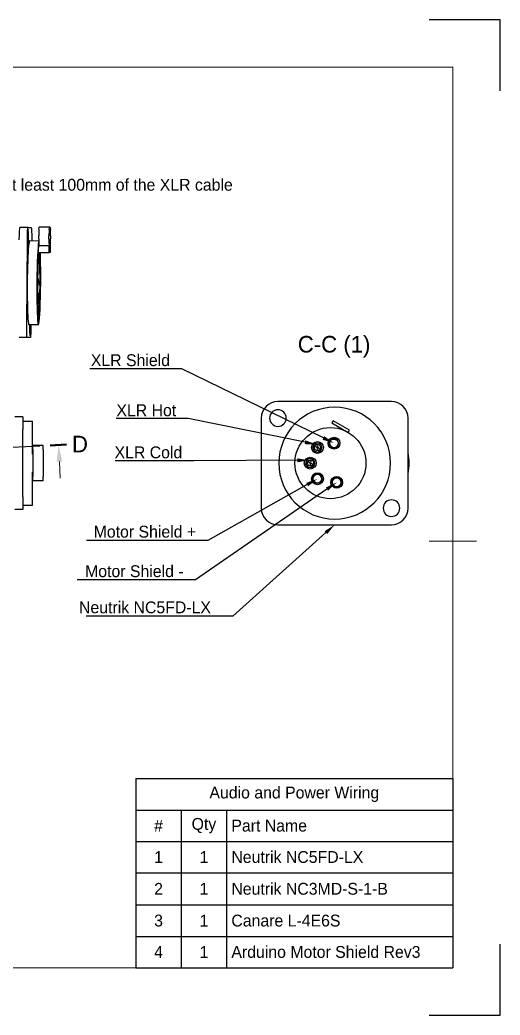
# Model space of a CAD drawing. Header units: millimetres. Extents: x 0 to 297, y 0 to 210.
# Drawn here: x 195.6 to 297, y 0 to 210 of the extents above; entities that cross this region are included whole.
import ezdxf
from ezdxf import colors
from ezdxf.entities.mleader import LeaderData, LeaderLine
from ezdxf.math import Vec2, Vec3

# ---------------------------------------------------------------- set-up
doc = ezdxf.new("R2010")
doc.units = ezdxf.units.MM
doc.header["$LTSCALE"] = 0.75
doc.linetypes.add('CENTER2', pattern=[28.575, 19.05, -3.175, 3.175, -3.175])
for name, color, linetype, lineweight in [('BORDER', 7, 'Continuous', 13), ('Custom Tables', 7, 'Continuous', 13), ('Leaders', 7, 'Continuous', 13), ('Section Lines', 7, 'CENTER2', 13), ('View Labels', 7, 'Continuous', 13), ('Visible', 7, 'Continuous', 25)]:
    doc.layers.add(name, color=color, linetype=linetype, lineweight=lineweight)
doc.layers.add('Hatching', color=18, linetype='Continuous', lineweight=18, true_color=0x000000)
doc.styles.get("Standard").update_dxf_attribs({"font": ''})
doc.styles.get('Standard').set_extended_font_data('Inter Variable Text Medium')

# ---------------------------------------------------------------- blocks, each defined once
blk = doc.blocks.new('*T6')
at = {"layer": 'Custom Tables', "color": 0, "linetype": 'ByBlock', "lineweight": -2, "transparency": 16777216}
for p, q in [((0, 0), (66.93957, 0)), ((0, 0), (0, -39.898455)), ((66.93957, 0), (66.93957, -39.898455)), ((0, -6.626577), (66.93957, -6.626577)), ((9.585119, -6.626577), (9.585119, -39.898455)), ((19.170238, -6.626577), (19.170238, -39.898455)), ((0, -13.244206), (66.93957, -13.244206)), ((0, -19.861834), (66.93957, -19.861834)), ((0, -26.663197), (66.93957, -26.663197)), ((0, -33.280826), (66.93957, -33.280826)), ((0, -39.898455), (66.93957, -39.898455))]:
    blk.add_line(p, q, dxfattribs=at)
at = {"layer": 'Custom Tables', "color": 0, "transparency": 16777216, "char_height": 2.5}
for s, insert, width, attachment_point in [('Audio and Power Wiring', (33.469785, -3.313289), 64.93957, 5), ('Qty', (14.377679, -9.935391), 7.585119, 5), ('#', (4.79256, -9.935391), 7.585119, 5), ('Part Name', (20.170238, -9.935391), 45.769332, 4), ('1', (4.79256, -16.55302), 7.585119, 5), ('1', (14.377679, -16.55302), 7.585119, 5), ('Neutrik NC5FD-LX', (20.170238, -16.55302), 45.769332, 4), ('2', (4.79256, -23.262516), 7.585119, 5), ('1', (14.377679, -23.262516), 7.585119, 5), ('Neutrik NC3MD-S-1-B', (20.170238, -23.262516), 45.769332, 4), ('3', (4.79256, -29.972012), 7.585119, 5), ('1', (14.377679, -29.972012), 7.585119, 5), ('Canare L-4E6S', (20.170238, -29.972012), 45.769332, 4), ('4', (4.79256, -36.58964), 7.585119, 5), ('1', (14.377679, -36.58964), 7.585119, 5), ('Arduino Motor Shield Rev3', (20.170238, -36.58964), 45.769332, 4)]:
    blk.add_mtext(s, dxfattribs=dict(at, insert=insert, width=width, attachment_point=attachment_point))
blk = doc.blocks.new('ISO_A4(L)_SHEET')
at = {"layer": 'BORDER'}
for p, q in [((287, 200), (20, 200)), ((287, 10), (287, 200)), ((292, 100), (282, 100)), ((287, 10), (20, 10))]:
    blk.add_line(p, q, dxfattribs=at)
at = {"layer": 'Defpoints'}
for p, q in [((297, 210), (282, 210)), ((297, 195), (297, 210)), ((297, 0), (297, 15)), ((282, 0), (297, 0))]:
    blk.add_line(p, q, dxfattribs=at)

msp = doc.modelspace()

# ---------------------------------------------------------------- hatches: boundary and pattern name
at = {"layer": 'Hatching'}
h = msp.add_hatch(dxfattribs=at)
h.set_pattern_fill('ANSI31', color=256, angle=285, style=0)
edge = h.paths.add_edge_path(flags=0)
edge.add_arc((261.92, 120.69), 1.25, 0, 180)
edge.add_arc((261.92, 120.69), 1.25, 180, 360)
edge = h.paths.add_edge_path(flags=0)
edge.add_arc((261.92, 120.69), 0.95, 0, 180)
edge.add_arc((261.92, 120.69), 0.95, 180, 360)
edge = h.paths.add_edge_path(flags=0)
edge.add_arc((258.42, 119.77), 1.25, 0, 180)
edge.add_arc((258.42, 119.77), 1.25, 180, 360)
edge = h.paths.add_edge_path(flags=0)
edge.add_arc((258.42, 119.77), 0.95, 0, 180)
edge.add_arc((258.42, 119.77), 0.95, 180, 360)
edge = h.paths.add_edge_path(flags=0)
edge.add_arc((256.89, 116.47), 1.25, 0, 180)
edge.add_arc((256.89, 116.47), 1.25, 180, 360)
edge = h.paths.add_edge_path(flags=0)
edge.add_arc((256.89, 116.47), 0.95, 0, 180)
edge.add_arc((256.89, 116.47), 0.95, 180, 360)
edge = h.paths.add_edge_path(flags=0)
edge.add_arc((258.42, 113.17), 1.25, 0, 180)
edge.add_arc((258.42, 113.17), 1.25, 180, 360)
edge = h.paths.add_edge_path(flags=0)
edge.add_arc((258.42, 113.17), 0.95, 0, 180)
edge.add_arc((258.42, 113.17), 0.95, 180, 360)
edge = h.paths.add_edge_path(flags=0)
edge.add_arc((262.48, 112.41), 1.25, 0, 180)
edge.add_arc((262.48, 112.41), 1.25, 180, 360)
edge = h.paths.add_edge_path(flags=0)
edge.add_arc((262.48, 112.41), 0.95, 0, 180)
edge.add_arc((262.48, 112.41), 0.95, 180, 360)
h = msp.add_hatch(dxfattribs=at)
h.set_pattern_fill('ANSI31', color=256, angle=270, style=0)
edge = h.paths.add_edge_path(flags=0)
edge.add_spline(control_points=[(258.32, 119.89), (258.33, 119.89), (258.34, 119.89), (258.34, 119.9), (258.37, 119.91), (258.39, 119.92), (258.43, 119.96), (258.45, 119.98), (258.48, 120.03), (258.49, 120.06), (258.5, 120.13), (258.5, 120.16), (258.49, 120.22), (258.47, 120.26), (258.43, 120.31), (258.41, 120.33), (258.35, 120.37), (258.32, 120.38), (258.26, 120.39), (258.22, 120.39), (258.16, 120.37), (258.13, 120.36), (258.07, 120.32), (258.05, 120.3), (258.01, 120.24), (258, 120.21), (257.99, 120.15), (257.99, 120.11), (258, 120.05), (258.02, 120.02), (258.05, 119.96), (258.08, 119.94), (258.13, 119.9), (258.16, 119.89), (258.23, 119.88), (258.26, 119.88), (258.3, 119.88), (258.31, 119.89), (258.32, 119.89)], knot_values=[-0.002507, -0.002507, -0.002507, -0.002507, 0, 0, 0, 0.008122, 0.008122, 0.016245, 0.016245, 0.026218, 0.026218, 0.036191, 0.036191, 0.046164, 0.046164, 0.056138, 0.056138, 0.066111, 0.066111, 0.076084, 0.076084, 0.086057, 0.086057, 0.09603, 0.09603, 0.106003, 0.106003, 0.115977, 0.115977, 0.12595, 0.12595, 0.135923, 0.135923, 0.145896, 0.145896, 0.155869, 0.155869, 0.158376, 0.158376, 0.158376, 0.158376], degree=3, periodic=0)
h = msp.add_hatch(dxfattribs=at)
h.set_pattern_fill('ANSI31', color=256, angle=360, style=0)
edge = h.paths.add_edge_path(flags=0)
edge.add_spline(control_points=[(261.07, 121.11), (261.06, 121.09), (261.05, 121.08), (260.99, 120.96), (260.96, 120.85), (260.94, 120.62), (260.95, 120.5), (261.03, 120.26), (261.09, 120.15), (261.25, 119.96), (261.36, 119.88), (261.58, 119.76), (261.71, 119.72), (261.86, 119.71), (261.88, 119.71), (261.91, 119.71)], knot_values=[0.143538, 0.143538, 0.143538, 0.143538, 0.148334, 0.148334, 0.182809, 0.182809, 0.218831, 0.218831, 0.25663, 0.25663, 0.295343, 0.295343, 0.333522, 0.333522, 0.340569, 0.340569, 0.340569, 0.340569], degree=3, periodic=0)
edge.add_spline(control_points=[(261.91, 119.71), (262, 119.71), (262.1, 119.72), (262.31, 119.78), (262.41, 119.84), (262.59, 119.98), (262.66, 120.07), (262.73, 120.18), (262.73, 120.2), (262.74, 120.21)], knot_values=[-0.24514, -0.24514, -0.24514, -0.24514, -0.215601, -0.215601, -0.180698, -0.180698, -0.146692, -0.146692, -0.141448, -0.141448, -0.141448, -0.141448], degree=3, periodic=0)
edge.add_spline(control_points=[(262.74, 120.21), (262.78, 120.3), (262.81, 120.39), (262.84, 120.61), (262.83, 120.73), (262.76, 120.96), (262.7, 121.07), (262.54, 121.27), (262.44, 121.36), (262.32, 121.42), (262.26, 121.45), (262.19, 121.48), (262.06, 121.52), (261.99, 121.53), (261.79, 121.55), (261.67, 121.53), (261.45, 121.46), (261.34, 121.4), (261.18, 121.26), (261.12, 121.19), (261.07, 121.11)], knot_values=[-0.141448, -0.141448, -0.141448, -0.141448, -0.112343, -0.112343, -0.076507, -0.076507, -0.038789, -0.038789, 0, 0, 0, 0.021672, 0.021672, 0.043241, 0.043241, 0.07964, 0.07964, 0.114366, 0.114366, 0.143538, 0.143538, 0.143538, 0.143538], degree=3, periodic=0)
h = msp.add_hatch(dxfattribs=at)
h.set_pattern_fill('ANSI31', color=256, angle=375, style=0)
edge = h.paths.add_edge_path(flags=0)
edge.add_spline(control_points=[(258.68, 119.17), (258.68, 119.17), (258.68, 119.17), (258.71, 119.18), (258.74, 119.2), (258.79, 119.24), (258.81, 119.27), (258.83, 119.3), (258.84, 119.31), (258.84, 119.33), (258.85, 119.37), (258.86, 119.39), (258.86, 119.44), (258.85, 119.47), (258.83, 119.53), (258.82, 119.56), (258.77, 119.61), (258.74, 119.63), (258.68, 119.66), (258.65, 119.67), (258.59, 119.67), (258.55, 119.67), (258.49, 119.65), (258.46, 119.63), (258.41, 119.59), (258.39, 119.56), (258.36, 119.5), (258.35, 119.47), (258.35, 119.4), (258.35, 119.37), (258.37, 119.31), (258.39, 119.28), (258.43, 119.23), (258.46, 119.21), (258.52, 119.17), (258.55, 119.17), (258.61, 119.16), (258.65, 119.16), (258.68, 119.17)], knot_values=[-0.020114, -0.020114, -0.020114, -0.020114, -0.019946, -0.019946, -0.009973, -0.009973, 0, 0, 0, 0.005647, 0.005647, 0.011293, 0.011293, 0.021267, 0.021267, 0.03124, 0.03124, 0.041213, 0.041213, 0.051186, 0.051186, 0.061159, 0.061159, 0.071132, 0.071132, 0.081106, 0.081106, 0.091079, 0.091079, 0.101052, 0.101052, 0.111025, 0.111025, 0.120998, 0.120998, 0.130971, 0.130971, 0.140777, 0.140777, 0.140777, 0.140777], degree=3, periodic=0)
h = msp.add_hatch(dxfattribs=at)
h.set_pattern_fill('ANSI31', color=256, angle=255, style=0)
edge = h.paths.add_edge_path(flags=0)
edge.add_spline(control_points=[(256.85, 116.6), (256.85, 116.6), (256.85, 116.6), (256.86, 116.6), (256.86, 116.61), (256.88, 116.62), (256.88, 116.62), (256.9, 116.63), (256.91, 116.63), (256.91, 116.64), (256.94, 116.66), (256.96, 116.68), (256.98, 116.71), (256.99, 116.73), (257.01, 116.77), (257.02, 116.8), (257.03, 116.87), (257.02, 116.9), (257, 116.96), (256.99, 116.99), (256.94, 117.04), (256.92, 117.06), (256.86, 117.09), (256.83, 117.1), (256.76, 117.1), (256.72, 117.1), (256.65, 117.07), (256.62, 117.06), (256.56, 117.01), (256.54, 116.98), (256.51, 116.92), (256.5, 116.89), (256.49, 116.82), (256.49, 116.79), (256.51, 116.73), (256.52, 116.7), (256.56, 116.65), (256.59, 116.63), (256.65, 116.6), (256.68, 116.59), (256.75, 116.58), (256.79, 116.58), (256.83, 116.6), (256.84, 116.6), (256.85, 116.6)], knot_values=[-0.007437, -0.007437, -0.007437, -0.007437, -0.007432, -0.007432, -0.004952, -0.004952, -0.002475, -0.002475, 0, 0, 0, 0.008868, 0.008868, 0.013774, 0.013774, 0.023575, 0.023575, 0.03298, 0.03298, 0.042374, 0.042374, 0.052147, 0.052147, 0.062513, 0.062513, 0.073393, 0.073393, 0.084426, 0.084426, 0.09518, 0.09518, 0.105397, 0.105397, 0.115126, 0.115126, 0.124685, 0.124685, 0.134418, 0.134418, 0.144701, 0.144701, 0.155725, 0.155725, 0.1582, 0.1582, 0.1582, 0.1582], degree=3, periodic=0)
h = msp.add_hatch(dxfattribs=at)
h.set_pattern_fill('ANSI31', color=256, angle=345, style=0)
edge = h.paths.add_edge_path(flags=0)
edge.add_spline(control_points=[(257.29, 115.93), (257.3, 115.94), (257.32, 115.95), (257.35, 115.97), (257.36, 115.99), (257.39, 116.03), (257.4, 116.06), (257.41, 116.12), (257.4, 116.15), (257.39, 116.19), (257.39, 116.21), (257.38, 116.24), (257.35, 116.28), (257.34, 116.3), (257.29, 116.35), (257.27, 116.37), (257.21, 116.39), (257.18, 116.4), (257.12, 116.4), (257.1, 116.4), (257.05, 116.38), (257.03, 116.37), (256.99, 116.34), (256.98, 116.32), (256.95, 116.27), (256.94, 116.24), (256.94, 116.18), (256.94, 116.15), (256.97, 116.08), (256.99, 116.05), (257.04, 115.99), (257.07, 115.97), (257.13, 115.93), (257.16, 115.92), (257.22, 115.92), (257.24, 115.92), (257.27, 115.93), (257.28, 115.93), (257.29, 115.93)], knot_values=[-0.030692, -0.030692, -0.030692, -0.030692, -0.025746, -0.025746, -0.01862, -0.01862, -0.010348, -0.010348, 0, 0, 0, 0.007744, 0.007744, 0.015709, 0.015709, 0.025854, 0.025854, 0.034594, 0.034594, 0.042346, 0.042346, 0.049742, 0.049742, 0.05742, 0.05742, 0.065926, 0.065926, 0.075895, 0.075895, 0.087408, 0.087408, 0.098823, 0.098823, 0.108311, 0.108311, 0.116025, 0.116025, 0.117985, 0.117985, 0.117985, 0.117985], degree=3, periodic=0)
h = msp.add_hatch(dxfattribs=at)
h.set_pattern_fill('ANSI31', color=256, angle=360, style=0)
edge = h.paths.add_edge_path(flags=0)
edge.add_arc((258.42, 113.17), 0.95, 0, 180)
edge.add_arc((258.42, 113.17), 0.95, 180, 360)
h = msp.add_hatch(dxfattribs=at)
h.set_pattern_fill('ANSI31', color=256, angle=270, style=0)
edge = h.paths.add_edge_path(flags=0)
edge.add_arc((262.48, 112.41), 0.95, 0, 180)
edge.add_arc((262.48, 112.41), 0.95, 180, 360)

# ---------------------------------------------------------------- linework, layer by layer
at = {"layer": 'Section Lines', "lineweight": 25}
msp.add_line((99.85, 115.45), (201.94, 120.2), dxfattribs=at)
at = {"layer": 'Section Lines', "lineweight": 50}
msp.add_line((205.44, 120.37), (201.94, 120.2), dxfattribs=at)
at = {"layer": 'Section Lines'}
msp.add_line((203.9, 116.79), (204.07, 113.3), dxfattribs=at)
msp.add_solid([(203.32, 116.76), (203.74, 120.29), (204.49, 116.82)], dxfattribs=at)
at = {"layer": 'Visible', "extrusion": (0.008202, 0.999966, 0)}
for p, q in [((197.29, 166.2), (195.57, 166.22)), ((197.29, 166.2), (197.95, 166.2)), ((199.72, 166.37), (201.89, 166.35)), ((199.53, 163.82), (199.53, 164.43)), ((201.7, 163.8), (201.7, 164.42)), ((202.05, 164.41), (202.05, 163.8)), ((197, 145.58), (197.15, 163.58)), ((197.6, 163.43), (199.53, 163.41)), ((198.05, 163.57), (198.05, 163.42)), ((199.51, 160.95), (199.53, 162.97)), ((201.76, 162.3), (199.58, 162.32)), ((201.77, 162.3), (201.76, 162.3)), ((201.76, 160.93), (201.77, 162.3)), ((201.95, 162.3), (201.94, 160.93)), ((201.97, 162.3), (201.95, 162.3)), ((199.39, 159.83), (199.59, 159.83)), ((199.51, 160.95), (201.76, 160.93)), ((201.94, 160.93), (201.76, 160.93)), ((199.36, 157.68), (199.28, 157.68)), ((199.32, 158.59), (199.39, 158.59)), ((199.3, 147.94), (199.5, 147.94)), ((197.45, 145.73), (199.48, 145.71)), ((197.91, 145.72), (197.91, 145.57)), ((197.1, 142.95), (195.38, 142.97)), ((197.76, 142.95), (197.1, 142.95))]:
    msp.add_line(p, q, dxfattribs=at)
at = {"layer": 'Visible', "extrusion": (1, -2e-16, 0)}
for p, q in [((274.06, 129.47), (250.06, 129.47)), ((246.56, 125.97), (246.56, 106.97)), ((261.7, 125.4), (261.45, 124.97)), ((261.45, 124.97), (264.91, 122.97)), ((265.16, 123.4), (261.7, 125.4)), ((277.56, 106.97), (277.56, 125.97)), ((264.91, 122.97), (265.16, 123.4)), ((250.06, 103.47), (274.06, 103.47))]:
    msp.add_line(p, q, dxfattribs=at)
at = {"layer": 'Visible'}
for p, q in [((196.2, 126.22), (194.48, 126.22)), ((196.2, 126.22), (196.2, 123.6)), ((196.2, 125.32), (198.23, 125.32)), ((198.23, 118.35), (198.23, 125.32)), ((196.2, 109.35), (196.2, 123.6)), ((198.3, 119.29), (198.3, 120.22)), ((200.48, 120.22), (198.3, 120.22)), ((200.48, 119.29), (200.48, 120.22)), ((198.3, 118.35), (198.23, 118.35)), ((198.3, 119.29), (198.3, 113.66)), ((200.48, 119.29), (200.48, 113.66)), ((198.23, 107.62), (198.23, 114.6)), ((198.3, 114.6), (198.23, 114.6)), ((198.3, 112.72), (198.3, 113.66)), ((200.48, 112.72), (200.48, 113.66)), ((200.48, 112.72), (198.3, 112.72)), ((196.2, 109.35), (196.2, 106.72)), ((196.2, 107.62), (198.23, 107.62)), ((196.2, 106.72), (194.48, 106.72))]:
    msp.add_line(p, q, dxfattribs=at)
at = {"layer": 'Visible', "extrusion": (0, -1e-16, -1)}
for centre, radius in [((-262.06, 116.47), 11.8), ((-250.06, 125.97), 1.75), ((-258.42, 119.77), 0.95), ((-258.25, 120.13), 0.255), ((-261.92, 120.69), 0.95), ((-258.6, 119.42), 0.255), ((-256.89, 116.47), 0.95), ((-258.42, 113.17), 0.95), ((-262.48, 112.41), 0.95), ((-274.06, 106.97), 1.75)]:
    msp.add_circle(centre, radius, dxfattribs=at)
at = {"layer": 'Visible'}
for centre, radius in [((261.16, 116.47), 7.5), ((261.92, 120.69), 1.25), ((258.42, 119.77), 1.25), ((256.89, 116.47), 1.25), ((258.42, 113.17), 1.25), ((258.42, 113.17), 0.95), ((262.48, 112.41), 1.25), ((262.48, 112.41), 0.95)]:
    msp.add_circle(centre, radius, dxfattribs=at)
for centre, radius, start, end in [((250.06, 125.97), 3.5, 90, 180), ((274.06, 125.97), 3.5, 0, 90), ((267.81, 116.47), 10, 347.1614, 12.8386), ((250.06, 106.97), 3.5, 180, 270), ((274.06, 106.97), 3.5, 270, 0)]:
    msp.add_arc(centre, radius, start, end, dxfattribs=at)
at = {"layer": 'Visible', "extrusion": (0, -1e-16, -1)}
for centre, radius, start, end in [((-258.36, 120.17), 0.255, 80.3844, 84.5497), ((-258.49, 119.38), 0.255, 260.3844, 264.5497), ((-256.87, 116.59), 0.772, 248.5954, 258.4392)]:
    msp.add_arc(centre, radius, start, end, dxfattribs=at)
at = {"layer": 'Visible', "extrusion": (1e-16, 0, -1)}
for centre, major_axis, start_param, end_param in [((195.55, 163.59), (0.02, 2.62), -1.570796, 0), ((197.27, 163.58), (0.02, 2.62), -1.570796, 0), ((197.93, 163.57), (0.02, 2.62), 0, 1.570796), ((199.66, 158.87), (0.06, 7.5), -0.384397, 0), ((201.83, 158.85), (0.06, 7.5), -0.384397, 0.384397), ((197.27, 163.58), (0.02, 2.25), 1.570796326794893, 7.853981633974479), ((197.12, 145.58), (0.02, 2.62), 3.141593, 4.712389), ((197.78, 145.57), (0.02, 2.25), 1.50408, 4.779106), ((197.78, 145.57), (0.02, 2.62), 1.570796, 3.141593)]:
    msp.add_ellipse(centre, major_axis=major_axis, ratio=0.046497, start_param=start_param, end_param=end_param, dxfattribs=at)
at = {"layer": 'Visible'}
for centre, major_axis, start_param, end_param in [((199.6, 163.82), (0.01, 1.5), 1.570796, 3.141593), ((199.6, 164.43), (0.01, 1.5), 0.384397, 1.570796), ((201.77, 164.42), (0.01, 1.5), 0.384397, 1.570796), ((201.77, 163.8), (0.01, 1.5), 1.570796, 3.141593), ((201.98, 163.8), (0.01, 1.5), 3.141593, 4.712389), ((201.98, 164.41), (0.01, 1.5), 4.712389, 5.898789), ((197.53, 154.58), (0.07, 8.85), 0, 3.141593), ((199.55, 154.56), (0.07, 8.85), 0.227401, 5.519621), ((199.54, 153.88), (0.06, 7.31), 0.259306, 6.023879), ((199.54, 153.88), (0.05, 5.94), 0.879608, 6.974374), ((201.79, 153.87), (0.06, 7.31), -0.259306, 0.259306), ((199.39, 158.03), (0.005, 0.562), -0.675867, 2.246663), ((199.41, 154.88), (0.004, 0.525), 1.570796326794861, 7.853981633974448), ((199.7, 154.45), (0.004, 0.525), 1.570796326794831, 7.853981633974417), ((199.41, 151.83), (0.005, 0.562), 1.570796326794795, 7.853981633974381), ((199.52, 150.68), (0.005, 0.562), 1.570796326794924, 7.853981633974511), ((199.64, 151.83), (0.004, 0.525), 1.570796326794831, 7.853981633974417)]:
    msp.add_ellipse(centre, major_axis=major_axis, ratio=0.046497, start_param=start_param, end_param=end_param, dxfattribs=at)
at = {"layer": 'Visible', "extrusion": (0, -1e-16, -1)}
msp.add_ellipse((256.97, 116.08), major_axis=(-0.081, 0.242), ratio=0.935511, start_param=3.254114, end_param=3.894576, dxfattribs=at)
at = {"layer": 'Visible'}
for points, knots in [([(258.72, 119.19), (258.59, 119.12), (258.44, 119.11), (258.16, 119.16), (258.04, 119.23), (257.84, 119.44), (257.78, 119.58), (257.76, 119.87), (257.8, 120.03), (257.99, 120.3), (258.15, 120.39), (258.32, 120.42)], [0, 0, 0, 0, 0.0913983, 0.0913983, 0.1842331, 0.1842331, 0.2888492, 0.2888492, 0.4055355, 0.4055355, 0.5441892, 0.5441892, 0.5441892, 0.5441892]), ([(258.13, 120.36), (258.26, 120.43), (258.41, 120.44), (258.69, 120.39), (258.81, 120.32), (259, 120.11), (259.07, 119.97), (259.09, 119.67), (259.05, 119.52), (258.86, 119.25), (258.7, 119.16), (258.53, 119.13)], [0, 0, 0, 0, 0.0913983, 0.0913983, 0.1842331, 0.1842331, 0.2888492, 0.2888492, 0.4055355, 0.4055355, 0.5441892, 0.5441892, 0.5441892, 0.5441892]), ([(258.4, 119.92), (258.33, 119.91), (258.27, 119.83), (258.29, 119.67), (258.4, 119.6), (258.49, 119.65)], [0, 0, 0, 0, 0.2479285, 0.2479285, 0.4989309, 0.4989309, 0.4989309, 0.4989309]), ([(258.45, 119.63), (258.52, 119.64), (258.58, 119.72), (258.55, 119.88), (258.45, 119.95), (258.36, 119.9)], [0, 0, 0, 0, 0.2479285, 0.2479285, 0.4989309, 0.4989309, 0.4989309, 0.4989309]), ([(261.91, 119.71), (262, 119.71), (262.1, 119.72), (262.31, 119.78), (262.41, 119.84), (262.59, 119.98), (262.66, 120.07), (262.77, 120.26), (262.81, 120.37), (262.84, 120.61), (262.83, 120.73), (262.76, 120.96), (262.7, 121.07), (262.54, 121.27), (262.44, 121.36), (262.32, 121.42), (262.26, 121.45), (262.19, 121.48), (262.06, 121.52), (261.99, 121.53), (261.79, 121.55), (261.67, 121.53), (261.45, 121.46), (261.34, 121.4), (261.17, 121.25), (261.1, 121.17), (260.99, 120.96), (260.96, 120.85), (260.94, 120.62), (260.95, 120.5), (261.03, 120.26), (261.09, 120.15), (261.25, 119.96), (261.36, 119.88), (261.58, 119.76), (261.71, 119.72), (261.86, 119.71), (261.88, 119.71), (261.91, 119.71)], [-0.2451398, -0.2451398, -0.2451398, -0.2451398, -0.2156011, -0.2156011, -0.1806982, -0.1806982, -0.1466917, -0.1466917, -0.1123432, -0.1123432, -0.0765065, -0.0765065, -0.0387894, -0.0387894, 0, 0, 0, 0.0216715, 0.0216715, 0.043241, 0.043241, 0.07964, 0.07964, 0.1143655, 0.1143655, 0.1483339, 0.1483339, 0.1828086, 0.1828086, 0.2188311, 0.2188311, 0.2566301, 0.2566301, 0.2953432, 0.2953432, 0.3335216, 0.3335216, 0.3405686, 0.3405686, 0.3405686, 0.3405686]), ([(257.32, 115.95), (257.2, 115.87), (257.06, 115.84), (256.78, 115.86), (256.65, 115.92), (256.43, 116.1), (256.34, 116.24), (256.28, 116.54), (256.31, 116.71), (256.46, 116.97), (256.58, 117.07), (256.72, 117.11)], [0, 0, 0, 0, 0.0921916, 0.0921916, 0.1858924, 0.1858924, 0.2924219, 0.2924219, 0.4104845, 0.4104845, 0.5321449, 0.5321449, 0.5321449, 0.5321449]), ([(256.85, 116.6), (256.85, 116.6), (256.85, 116.6), (256.86, 116.6), (256.86, 116.61), (256.88, 116.62), (256.88, 116.62), (256.9, 116.63), (256.91, 116.63), (256.91, 116.64), (256.94, 116.66), (256.96, 116.68), (256.98, 116.71), (256.99, 116.73), (257.01, 116.77), (257.02, 116.8), (257.03, 116.87), (257.02, 116.9), (257, 116.96), (256.99, 116.99), (256.94, 117.04), (256.92, 117.06), (256.86, 117.09), (256.83, 117.1), (256.76, 117.1), (256.72, 117.1), (256.65, 117.07), (256.62, 117.06), (256.56, 117.01), (256.54, 116.98), (256.51, 116.92), (256.5, 116.89), (256.49, 116.82), (256.49, 116.79), (256.51, 116.73), (256.52, 116.7), (256.56, 116.65), (256.59, 116.63), (256.65, 116.6), (256.68, 116.59), (256.75, 116.58), (256.79, 116.58), (256.83, 116.6), (256.84, 116.6), (256.85, 116.6)], [-0.0074374, -0.0074374, -0.0074374, -0.0074374, -0.0074318, -0.0074318, -0.0049524, -0.0049524, -0.0024748, -0.0024748, 0, 0, 0, 0.0088676, 0.0088676, 0.0137741, 0.0137741, 0.0235745, 0.0235745, 0.0329797, 0.0329797, 0.0423738, 0.0423738, 0.0521468, 0.0521468, 0.0625128, 0.0625128, 0.0733926, 0.0733926, 0.0844264, 0.0844264, 0.0951798, 0.0951798, 0.1053967, 0.1053967, 0.1151264, 0.1151264, 0.1246855, 0.1246855, 0.1344178, 0.1344178, 0.1447007, 0.1447007, 0.1557247, 0.1557247, 0.1581995, 0.1581995, 0.1581995, 0.1581995]), ([(256.63, 117.06), (256.77, 117.14), (256.93, 117.17), (257.22, 117.12), (257.36, 117.05), (257.55, 116.83), (257.6, 116.69), (257.62, 116.4), (257.57, 116.26), (257.46, 116.09), (257.42, 116.05), (257.38, 116.01)], [0, 0, 0, 0, 0.0997051, 0.0997051, 0.1966034, 0.1966034, 0.2964541, 0.2964541, 0.4028994, 0.4028994, 0.4444349, 0.4444349, 0.4444349, 0.4444349]), ([(256.84, 116.6), (256.82, 116.58), (256.8, 116.53), (256.84, 116.39), (256.97, 116.33), (257.03, 116.37)], [0.0831846, 0.0831846, 0.0831846, 0.0831846, 0.2489453, 0.2489453, 0.4991793, 0.4991793, 0.4991793, 0.4991793]), ([(256.99, 116.36), (257.12, 116.43), (257.13, 116.61), (256.97, 116.65), (256.93, 116.64), (256.88, 116.62)], [0.0581063, 0.0581063, 0.0581063, 0.0581063, 0.3995299, 0.3995299, 0.4980387, 0.4980387, 0.4980387, 0.4980387]), ([(257.29, 115.93), (257.3, 115.94), (257.32, 115.95), (257.35, 115.97), (257.36, 115.99), (257.39, 116.03), (257.4, 116.06), (257.41, 116.12), (257.4, 116.15), (257.39, 116.19), (257.39, 116.21), (257.38, 116.24), (257.35, 116.28), (257.34, 116.3), (257.29, 116.35), (257.27, 116.37), (257.21, 116.39), (257.18, 116.4), (257.12, 116.4), (257.1, 116.4), (257.05, 116.38), (257.03, 116.37), (256.99, 116.34), (256.98, 116.32), (256.95, 116.27), (256.94, 116.24), (256.94, 116.18), (256.94, 116.15), (256.97, 116.08), (256.99, 116.05), (257.04, 115.99), (257.07, 115.97), (257.13, 115.93), (257.16, 115.92), (257.22, 115.92), (257.24, 115.92), (257.27, 115.93), (257.28, 115.93), (257.29, 115.93)], [-0.0306917, -0.0306917, -0.0306917, -0.0306917, -0.0257455, -0.0257455, -0.0186199, -0.0186199, -0.0103483, -0.0103483, 0, 0, 0, 0.0077438, 0.0077438, 0.0157091, 0.0157091, 0.0258545, 0.0258545, 0.0345942, 0.0345942, 0.0423458, 0.0423458, 0.0497425, 0.0497425, 0.05742, 0.05742, 0.0659259, 0.0659259, 0.0758946, 0.0758946, 0.087408, 0.087408, 0.0988234, 0.0988234, 0.1083111, 0.1083111, 0.1160246, 0.1160246, 0.117985, 0.117985, 0.117985, 0.117985])]:
    msp.add_open_spline(points, degree=3, knots=knots, dxfattribs=at)

# ---------------------------------------------------------------- block references
msp.add_blockref('*T6', (220.06, 49.9))
at = {"layer": 'BORDER'}
msp.add_blockref('ISO_A4(L)_SHEET', (0, 0), dxfattribs=at)

# ---------------------------------------------------------------- texts
at = {"layer": 'Section Lines', "insert": (208.25, 120.5), "char_height": 3.5, "attachment_point": 5}
msp.add_mtext('D', dxfattribs=at)
at = {"layer": 'View Labels', "insert": (261.93, 138.76), "char_height": 3.5, "width": 17.1195, "attachment_point": 8}
msp.add_mtext('C-C (1)', dxfattribs=at)

# ---------------------------------------------------------------- leaders
at = {"layer": 'Leaders'}
ml = msp.add_multileader_mtext('Standard', dxfattribs=at)
ml.set_content('Note: use at least 100mm of the XLR cable', color=256)
ml.set_leader_properties()
ml.build(insert=Vec2(0, 0))
ml.multileader.update_dxf_attribs({"text_left_attachment_type": 5, "text_right_attachment_type": 5, "dogleg_length": 2.5, "arrow_head_size": 2.5})
ctx = ml.context
ctx.base_point, ctx.char_height, ctx.arrow_head_size, ctx.landing_gap_size, ctx.plane_origin = Vec3(176.79, 173.35), 2.5, 2.5, 0, Vec3(152.96, 161.3)
ctx.left_attachment, ctx.right_attachment = 5, 5
notes = []
notes.append((ctx, [(0, (1, 1, 0), (170.06, 173.35), (1, 0), 6.73, [(0, [(151.44, 166.41)], 0, [])])]))
ctx.mtext.insert, ctx.mtext.flow_direction = Vec3(176.79, 176.46), 5
ml = msp.add_multileader_mtext('Standard', dxfattribs=at)
ml.set_content('{\\C253;\\c9607858;XLR Shield}', color=256)
ml.set_leader_properties()
ml.build(insert=Vec2(0, 0))
ml.multileader.update_dxf_attribs({"text_left_attachment_type": 5, "text_right_attachment_type": 5, "dogleg_length": 2.5, "arrow_head_size": 2.5})
ctx = ml.context
ctx.base_point, ctx.char_height, ctx.arrow_head_size, ctx.landing_gap_size, ctx.plane_origin = Vec3(209.96, 136.34), 2.5, 2.5, 0, Vec3(73.97, 183.16)
ctx.left_attachment, ctx.right_attachment, ctx.text_align_type = 5, 5, 2
notes.append((ctx, [(0, (1, 1, 0), (229.77, 136.34), (-1, 0), 2.5, [(0, [(261.92, 120.69)], 0, [])])]))
ctx.mtext.insert, ctx.mtext.alignment, ctx.mtext.flow_direction = Vec3(227.27, 139.44), 3, 5
ml = msp.add_multileader_mtext('Standard', dxfattribs=at)
ml.set_content('{\\C155;\\c10251310;XLR Hot}', color=256)
ml.set_leader_properties()
ml.build(insert=Vec2(0, 0))
ml.multileader.update_dxf_attribs({"text_left_attachment_type": 5, "text_right_attachment_type": 5, "dogleg_length": 2.5, "arrow_head_size": 2.5})
ctx = ml.context
ctx.base_point, ctx.char_height, ctx.arrow_head_size, ctx.landing_gap_size, ctx.plane_origin = Vec3(215.44, 125.88), 2.5, 2.5, 0, Vec3(212.15, 227.8)
ctx.left_attachment, ctx.right_attachment, ctx.text_align_type = 5, 5, 2
notes.append((ctx, [(0, (1, 1, 0), (231.08, 125.88), (-1, 0), 2.5, [(0, [(258.25, 120.39)], 0, [])])]))
ctx.mtext.insert, ctx.mtext.alignment, ctx.mtext.flow_direction = Vec3(228.58, 128.88), 3, 5
ml = msp.add_multileader_mtext('Standard', dxfattribs=at)
ml.set_content('{\\C253;\\c10526883;XLR Cold}', color=256)
ml.set_leader_properties()
ml.build(insert=Vec2(0, 0))
ml.multileader.update_dxf_attribs({"text_left_attachment_type": 5, "text_right_attachment_type": 5, "dogleg_length": 2.5, "arrow_head_size": 2.5})
ctx = ml.context
ctx.base_point, ctx.char_height, ctx.arrow_head_size, ctx.landing_gap_size, ctx.plane_origin = Vec3(215.12, 116.97), 2.5, 2.5, 0, Vec3(76.29, 178.08)
ctx.left_attachment, ctx.right_attachment, ctx.text_align_type = 5, 5, 2
notes.append((ctx, [(0, (1, 1, 0), (232.36, 116.97), (-1, 0), 2.5, [(0, [(256.67, 117.08)], 0, [])])]))
ctx.mtext.insert, ctx.mtext.alignment, ctx.mtext.flow_direction = Vec3(229.86, 120), 3, 5
ml = msp.add_multileader_mtext('Standard', dxfattribs=at)
ml.set_content('{\\C250;\\c1776411;Motor Shield -}', color=256)
ml.set_leader_properties()
ml.build(insert=Vec2(0, 0))
ml.multileader.update_dxf_attribs({"text_left_attachment_type": 5, "text_right_attachment_type": 5, "dogleg_length": 2.5, "arrow_head_size": 2.5})
ctx = ml.context
ctx.base_point, ctx.char_height, ctx.arrow_head_size, ctx.landing_gap_size, ctx.plane_origin = Vec3(207.28, 91.82), 2.5, 2.5, 0, Vec3(81.5, 184.32)
ctx.left_attachment, ctx.right_attachment, ctx.text_align_type = 5, 5, 2
notes.append((ctx, [(1, (1, 1, 0), (232.64, 91.82), (-1, 0), 2.5, [(0, [(262.48, 112.41)], 0, [])])]))
ctx.mtext.insert, ctx.mtext.alignment, ctx.mtext.flow_direction = Vec3(230.14, 94.92), 3, 5
ml = msp.add_multileader_mtext('Standard', dxfattribs=at)
ml.set_content('{\\C17;\\c2829189;Motor Shield +}', color=256)
ml.set_leader_properties()
ml.build(insert=Vec2(0, 0))
ml.multileader.update_dxf_attribs({"text_left_attachment_type": 5, "text_right_attachment_type": 5, "dogleg_length": 2.5, "arrow_head_size": 2.5})
ctx = ml.context
ctx.base_point, ctx.char_height, ctx.arrow_head_size, ctx.landing_gap_size, ctx.plane_origin = Vec3(209.31, 100.16), 2.5, 2.5, 0, Vec3(79.9, 179.65)
ctx.left_attachment, ctx.right_attachment, ctx.text_align_type = 5, 5, 2
notes.append((ctx, [(1, (1, 1, 0), (235.29, 100.16), (-1, 0), 2.5, [(0, [(258.42, 113.17)], 0, [])])]))
ctx.mtext.insert, ctx.mtext.alignment, ctx.mtext.flow_direction = Vec3(232.79, 103.26), 3, 5
ml = msp.add_multileader_mtext('Standard', dxfattribs=at)
ml.set_content('{\\C0;Neutrik NC5FD-LX}', color=256)
ml.set_leader_properties()
ml.build(insert=Vec2(0, 0))
ml.multileader.update_dxf_attribs({"text_left_attachment_type": 5, "text_right_attachment_type": 5, "dogleg_length": 2.5, "arrow_head_size": 2.5})
ctx = ml.context
ctx.base_point, ctx.char_height, ctx.arrow_head_size, ctx.landing_gap_size, ctx.plane_origin = Vec3(208.05, 84.19), 2.5, 2.5, 0, Vec3(176.92, 255.18)
ctx.left_attachment, ctx.right_attachment = 5, 5
notes.append((ctx, [(0, (1, 1, 0), (240.56, 84.19), (-1, 0), 2.36, [(0, [(262.06, 103.47)], 0, [])])]))
ctx.mtext.insert, ctx.mtext.flow_direction = Vec3(208.05, 87.29), 5
for ctx, leaders in notes:
    for number, flags, end, landing, length, lines in leaders:
        leader = LeaderData()
        leader.index, (leader.has_last_leader_line, leader.has_dogleg_vector, leader.attachment_direction) = number, flags
        leader.last_leader_point, leader.dogleg_vector, leader.dogleg_length = Vec3(end), Vec3(landing), length
        for number, points, colour, breaks in lines:
            line = LeaderLine()
            line.index, line.vertices, line.color, line.breaks = number, Vec3.list(points), colors.encode_raw_color(colour), breaks
            leader.lines.append(line)
        ctx.leaders.append(leader)

doc.saveas('drawing.dxf')
